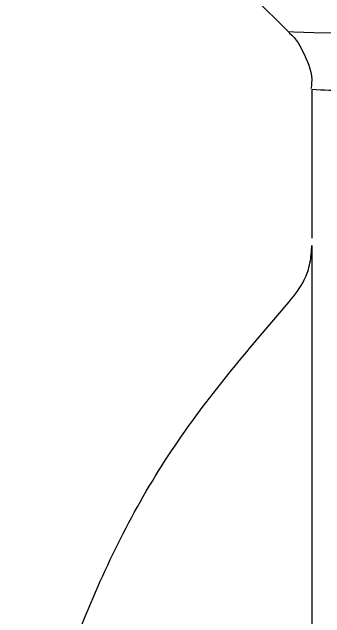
# Model space of a CAD drawing. Header units: millimetres. Extents: x 2063 to 4500, y 825 to 2548.
# Drawn here: x 3129.14 to 3136.81, y 1518.61 to 1533.49 of the extents above; entities that cross this region are included whole.
import ezdxf

# ---------------------------------------------------------------- set-up
doc = ezdxf.new("R2010")
doc.units = ezdxf.units.MM

msp = doc.modelspace()

# ---------------------------------------------------------------- linework, layer by layer
at = {"color": 7, "linetype": 'Continuous', "lineweight": 25}
for p, q in [((3134.495, 1534.433), (3135.91, 1533.018)), ((3136.496, 1531.604), (3136.496, 1527.935)), ((3136.496, 1527.76), (3136.496, 1498.454))]:
    msp.add_line(p, q, dxfattribs=at)
at = {"color": 7, "linetype": 'Continuous', "lineweight": 25, "flags": 128}
msp.add_lwpolyline([(3135.91, 1533.018), (3136.049, 1533.008), (3136.545, 1532.997), (3137.397, 1532.985), (3138.602, 1532.974), (3140.154, 1532.964), (3142.046, 1532.953), (3144.269, 1532.943), (3146.814, 1532.933), (3149.668, 1532.923), (3152.818, 1532.914)], dxfattribs=at)
at = {"color": 7, "linetype": 'Continuous', "lineweight": 25}
msp.add_arc((3137.091, 1537.638), 6.064, 264.3642, 272.3073, dxfattribs=at)
for points, knots in [([(3135.928, 1532.995), (3135.935, 1532.99), (3136.108, 1532.854), (3136.332, 1532.43), (3136.524, 1531.943), (3136.48, 1531.66), (3136.473, 1531.615)], [0, 0, 0, 0, 0.017313, 0.441285, 0.909661, 1, 1, 1, 1]), ([(3135.939, 1526.373), (3136.076, 1526.546), (3136.302, 1526.834), (3136.468, 1527.324), (3136.487, 1527.615), (3136.496, 1527.76)], [0, 0, 0, 0, 0.429758, 0.714796, 1, 1, 1, 1])]:
    msp.add_open_spline(points, degree=3, knots=knots, dxfattribs=at)
msp.add_open_spline([(3129.135, 1509.432), (3129.221, 1510.992), (3129.392, 1514.111), (3130.78, 1518.608), (3132.889, 1522.816), (3134.922, 1525.187), (3135.939, 1526.373)], degree=3, dxfattribs=at)

doc.saveas('drawing.dxf')
